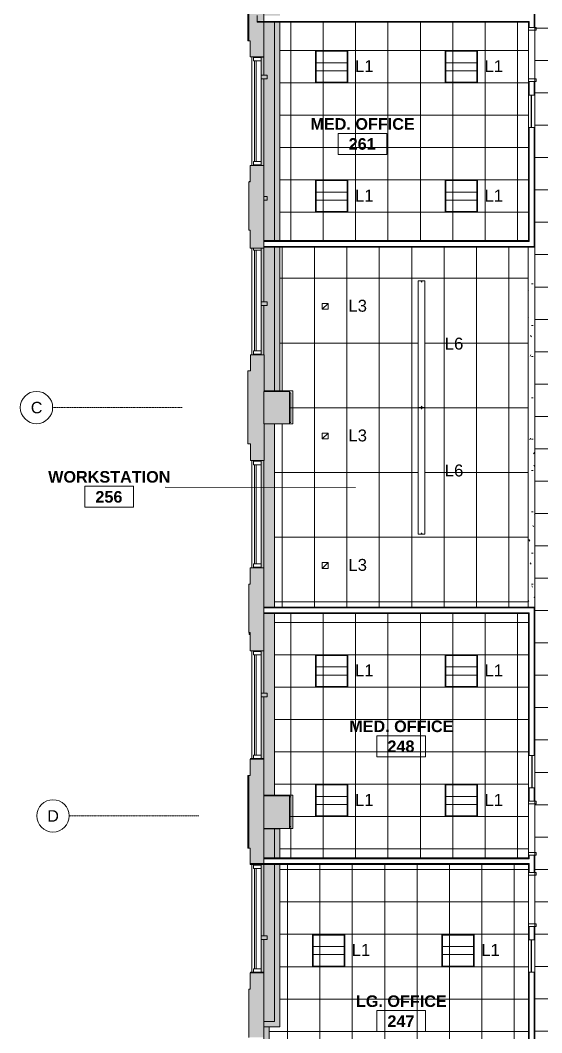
# Model space of a CAD drawing. Header units: inches. Extents: x -24 to 3083, y 122 to 13691.
# Drawn here: x 389 to 776, y 12508 to 13259 of the extents above; entities that cross this region are included whole.
import ezdxf

# ---------------------------------------------------------------- set-up
doc = ezdxf.new("R2010")
doc.units = ezdxf.units.IN
doc.header["$MEASUREMENT"] = 0
doc.linetypes.add('X2$0$Grid Line 1_2_', pattern=[0.875, 0.5, -0.125, 0.125, -0.125])
for name, color, linetype, lineweight in [('X2$0$A-AREA-IDEN', 2, 'Continuous', 9), ('X2$0$A-CLNG', 13, 'Continuous', 13), ('X2$0$A-CLNG-PATT', 13, 'Continuous', 13), ('X2$0$A-Cols-Extr', 7, 'Continuous', 9), ('X2$0$A-DETL-GENF', 92, 'Continuous', 9), ('X2$0$A-DOOR', 31, 'Continuous', 13), ('X2$0$A-DOOR-FRAM', 31, 'Continuous', 20), ('X2$0$A-GLAZ', 151, 'Continuous', 13), ('X2$0$A-WALL', 113, 'Continuous', 13), ('X2$0$A-Wall-Extr', 7, 'Continuous', 9), ('X2$0$A-WALL-PATT', 111, 'Continuous', 13), ('X2$0$E-ELEC-FIXT', 91, 'Continuous', 9), ('X2$0$E-LITE-EQPM', 33, 'Continuous', 9), ('X2$0$E-LITE-EQPM-IDEN', 33, 'Continuous', 9), ('X2$0$I-WALL', 2, 'Continuous', 9), ('X2$0$Plaza America_Tower 1_2nd Floor -REVIT_dwg', 8, 'Continuous', 9), ('X2$0$S-COLS', 52, 'Continuous', 13), ('X2$0$S-GRID', 1, 'Continuous', 9), ('X2$0$S-GRID-IDEN', 1, 'Continuous', 9)]:
    doc.layers.add(name, color=color, linetype=linetype, lineweight=lineweight)
doc.styles.add('X2$0$Arial_3', font='arial.ttf', dxfattribs={"height": 8.851796})
doc.styles.add('X2$0$Swis721 Lt BT', font='swissl.ttf', dxfattribs={"height": 8.514638})
doc.styles.add('X2$0$Swis721 Lt BT_B', font='', dxfattribs={"height": 8.583975})
doc.styles.get('X2$0$Swis721 Lt BT_B').set_extended_font_data('Swis721 Lt BT', bold=True)
pattern_1 = [(0, (0, 0), (30.72, 7.68), [1.267, -21.773, 1.267, -21.773, -122.88]), (0, (0, 0), (30.72, 7.68), [-46.08, 1.267, -44.813, 1.267, -21.773, -53.76]), (0, (0, 0), (30.72, 7.68), [-115.2, 1.267, -14.093, 1.267, -37.133]), (120, (11.52, 3.84), (-22.011075, 22.7643004), [1.267, -21.773, 1.267, -21.773, -122.88]), (120, (11.52, 3.84), (-22.011075, 22.7643004), [-46.08, 1.267, -44.813, 1.267, -21.773, -53.76]), (120, (11.52, 3.84), (-22.011075, 22.7643004), [-115.2, 1.267, -14.093, 1.267, -37.133]), (240, (15.36, 19.2), (-8.708925, -30.4443004), [1.267, -21.773, 1.267, -21.773, -122.88]), (240, (15.36, 19.2), (-8.708925, -30.4443004), [-46.08, 1.267, -44.813, 1.267, -21.773, -53.76]), (240, (15.36, 19.2), (-8.708925, -30.4443004), [-115.2, 1.267, -14.093, 1.267, -37.133])]
pattern_2 = [(0, (0, 0), (15.36, 3.84), [1.267, -10.253, 1.267, -10.253, -61.44]), (0, (0, 0), (15.36, 3.84), [-23.04, 1.267, -21.773, 1.267, -10.253, -26.88]), (0, (0, 0), (15.36, 3.84), [-57.6, 1.267, -6.413, 1.267, -17.933]), (120, (5.76, 1.92), (-11.00553755, 11.3821502), [1.267, -10.253, 1.267, -10.253, -61.44]), (120, (5.76, 1.92), (-11.00553755, 11.3821502), [-23.04, 1.267, -21.773, 1.267, -10.253, -26.88]), (120, (5.76, 1.92), (-11.00553755, 11.3821502), [-57.6, 1.267, -6.413, 1.267, -17.933]), (240, (7.68, 9.6), (-4.35446245, -15.2221502), [1.267, -10.253, 1.267, -10.253, -61.44]), (240, (7.68, 9.6), (-4.35446245, -15.2221502), [-23.04, 1.267, -21.773, 1.267, -10.253, -26.88]), (240, (7.68, 9.6), (-4.35446245, -15.2221502), [-57.6, 1.267, -6.413, 1.267, -17.933])]

# ---------------------------------------------------------------- blocks, each defined once
blk = doc.blocks.new('X2$0$PS - Duplex - Duplex-4172790-FIRST FLOOR')
at = {"layer": 'X2$0$E-ELEC-FIXT'}
for p, q in [((1.375, 2.25), (-1.375, 2.25)), ((-1.375, 2.25), (-1.375, -2.25)), ((1.375, -2.25), (1.375, 2.25)), ((-1.375, -2.25), (1.375, -2.25))]:
    blk.add_line(p, q, dxfattribs=at)
blk = doc.blocks.new('X2$0$PS - Duplex - Duplex-V2-FIRST FLOOR')
at = {"layer": 'X2$0$E-ELEC-FIXT'}
for p, q in [((1.38, 2.25), (-1.37, 2.25)), ((-1.37, 2.25), (-1.37, -0.27)), ((1.38, -0.29), (1.38, 2.25))]:
    blk.add_line(p, q, dxfattribs=at)
blk = doc.blocks.new('X2$0$Plaza America_Tower 1_2nd Floor -REVIT_dwg-5250115-FIRST FLOOR')
at = {"layer": 'X2$0$A-Cols-Extr', "color": 253}
for p, q in [((25511.57, 12984.42), (25532.81, 12984.42)), ((25530.35, 12983.07), (25531.32, 12983.07)), ((25530.35, 12661.26), (25531.32, 12661.26)), ((25530.35, 12659.92), (25532.81, 12659.92))]:
    blk.add_line(p, q, dxfattribs=at)
at = {"layer": 'X2$0$A-Cols-Extr', "color": 253, "flags": 128}
for points in [[(25532.81, 12984.42), (25532.81, 12959.92), (25530.35, 12959.92)], [(25531.32, 12983.07), (25531.32, 12961.07), (25530.35, 12961.07)], [(25532.81, 12659.92), (25532.81, 12684.42), (25511.32, 12684.42), (25511.32, 12659.92)], [(25531.32, 12661.26), (25531.32, 12683.26), (25530.35, 12683.26)]]:
    blk.add_lwpolyline(points, dxfattribs=at)
at = {"layer": 'X2$0$A-GLAZ', "color": 253, "lineweight": 9}
for p, q in [((25502.57, 13151.67), (25502.57, 13232.17)), ((25504.57, 13154.67), (25504.57, 13229.17)), ((25505.57, 13154.67), (25505.57, 13229.17)), ((25511.32, 13218.54), (25511.32, 13232.17)), ((25511.32, 13151.67), (25511.32, 13215.79)), ((25511.32, 13091.67), (25511.32, 13050.54)), ((25502.57, 13011.17), (25502.57, 13090.17)), ((25504.57, 13014.17), (25504.57, 13088.67)), ((25505.57, 13014.17), (25505.57, 13088.67)), ((25511.32, 13047.79), (25511.32, 13011.17)), ((25502.57, 12853.17), (25502.57, 12932.67)), ((25504.57, 12856.17), (25504.57, 12929.67)), ((25505.57, 12856.17), (25505.57, 12929.67)), ((25511.32, 12853.17), (25511.32, 12932.67)), ((25509.32, 12853.67), (25509.32, 12856.17)), ((25511.32, 12791.67), (25511.32, 12760.18)), ((25504.57, 12788.67), (25504.57, 12714.17)), ((25505.57, 12788.67), (25505.57, 12714.17)), ((25511.32, 12757.43), (25511.32, 12711.17)), ((25502.57, 12633.17), (25502.57, 12553.17)), ((25504.57, 12630.17), (25504.57, 12555.67)), ((25505.57, 12630.17), (25505.57, 12555.67))]:
    blk.add_line(p, q, dxfattribs=at)
at = {"layer": 'X2$0$A-GLAZ', "color": 253, "lineweight": 9, "flags": 128}
for points in [[(25503.82, 13231.67), (25509.32, 13231.67), (25509.32, 13229.17), (25503.82, 13229.17)], [(25503.82, 13154.67), (25503.82, 13152.17), (25509.32, 13152.17), (25509.32, 13154.67)], [(25503.82, 13014.17), (25503.82, 13011.67), (25509.32, 13011.67), (25509.32, 13014.17)], [(25503.82, 12929.67), (25509.32, 12929.67), (25509.32, 12932.17), (25503.82, 12932.17)], [(25503.82, 12791.17), (25509.32, 12791.17), (25509.32, 12788.67), (25503.82, 12788.67)], [(25503.82, 12630.17), (25509.32, 12630.17), (25509.32, 12632.67), (25503.82, 12632.67)]]:
    blk.add_lwpolyline(points, close=True, dxfattribs=at)
for points in [[(25509.32, 13090.17), (25509.32, 13088.67), (25503.82, 13088.67), (25503.82, 13090.17)], [(25503.82, 12853.67), (25503.82, 12856.17), (25509.32, 12856.17), (25509.32, 12853.67), (25503.82, 12853.67), (25503.82, 12856.17)], [(25502.57, 12791.67), (25502.57, 12711.67), (25511.32, 12711.67)], [(25509.32, 12711.67), (25509.32, 12714.17), (25503.82, 12714.17), (25503.82, 12711.67)], [(25501.57, 12633.17), (25511.4, 12633.17), (25511.4, 12580.18)], [(25511.4, 12577.43), (25511.4, 12553.17), (25501.66, 12553.17)], [(25509.32, 12553.17), (25509.32, 12555.67), (25503.82, 12555.67), (25503.82, 12553.17)]]:
    blk.add_lwpolyline(points, dxfattribs=at)
at = {"layer": 'X2$0$A-Wall-Extr', "color": 253}
for p, q in [((25511.32, 13151.67), (25511.32, 13128.54)), ((25511.32, 13151.67), (25511.32, 13128.54)), ((25511.32, 13125.79), (25511.32, 13091.67)), ((25511.32, 13125.79), (25511.32, 13091.67)), ((25511.32, 12791.67), (25511.32, 12853.17)), ((25511.32, 12711.17), (25511.32, 12633.17)), ((25501.57, 12633.79), (25501.57, 12633.17)), ((25501.58, 12553.17), (25501.58, 12552.83)), ((25511.32, 12492.67), (25511.32, 12552.67))]:
    blk.add_line(p, q, dxfattribs=at)
at = {"layer": 'X2$0$A-Wall-Extr', "color": 253, "flags": 128}
for points in [[(25500.32, 13244.17), (25499.57, 13244.17), (25499.57, 13337.17), (25501.32, 13337.17)], [(25500.32, 13244.17), (25499.57, 13244.17), (25499.57, 13337.17), (25501.32, 13337.17)], [(25500.58, 13139.51), (25500.58, 13139.67), (25501.32, 13139.67)], [(25501.32, 13139.67), (25500.58, 13139.67), (25500.58, 13139.51)], [(25511.57, 12984.42), (25532.81, 12984.42), (25532.81, 12959.92), (25530.35, 12959.92)], [(25501.32, 12803.67), (25500.57, 12803.67), (25500.57, 12805.17)], [(25500.57, 12805.17), (25500.57, 12804.67), (25501.32, 12804.67)], [(25501.57, 12711.67), (25511.32, 12711.67), (25511.32, 12684.42), (25532.81, 12684.42), (25532.81, 12659.92), (25530.35, 12659.92)], [(25501.57, 12711.33), (25501.57, 12711.67), (25511.32, 12711.67)], [(25500.32, 12699.17), (25499.57, 12699.17), (25499.57, 12645.17), (25500.32, 12645.17)], [(25500.32, 12645.17), (25499.57, 12645.17), (25499.57, 12699.17), (25500.32, 12699.17)], [(25511.32, 12659.92), (25511.4, 12633.17), (25501.57, 12633.17), (25501.57, 12633.79)], [(25511.32, 12552.83), (25511.32, 12553.17), (25501.58, 12553.17)]]:
    blk.add_lwpolyline(points, dxfattribs=at)
blk = doc.blocks.new('X2$0$Single Flush - OTJ_SOLIDFLUSH_ALUM-4900275-FIRST FLOOR')
at = {"layer": 'X2$0$A-DOOR-FRAM'}
for p, q in [((-20, 3.3125), (-20, -2.4375)), ((-20, 3.3125), (-18, 3.3125)), ((-18, 3.3125), (-18, -2.4375)), ((18.000004, 3.3125), (18.000004, -2.4375)), ((18.000004, 3.3125), (20.000004, 3.3125)), ((20.000004, 3.3125), (20.000004, -2.4375)), ((-20, -2.4375), (-18, -2.4375)), ((18.000004, -2.4375), (20.000004, -2.4375))]:
    blk.add_line(p, q, dxfattribs=at)
blk = doc.blocks.new('X2$0$Single Flush - OTJ_SOLIDFLUSH_ALUM-4900816-FIRST FLOOR')
at = {"layer": 'X2$0$A-DOOR-FRAM'}
for p, q in [((-20, -3.3125), (-20, 2.4375)), ((-20, 2.4375), (-18, 2.4375)), ((-18, -3.3125), (-18, 2.4375)), ((18.000004, -3.3125), (18.000004, 2.4375)), ((18.000004, 2.4375), (20.000004, 2.4375)), ((20.000004, -3.3125), (20.000004, 2.4375)), ((-20, -3.3125), (-18, -3.3125)), ((18.000004, -3.3125), (20.000004, -3.3125))]:
    blk.add_line(p, q, dxfattribs=at)
blk = doc.blocks.new('X2$0$Frameless opening with glazing - 24_ x 96_-4900874-FIRST FLOOR')
at = {"layer": 'X2$0$A-GLAZ', "lineweight": 30}
blk.add_line((-13.5, 0.0625), (10.5, 0.0625), dxfattribs=at)
blk = doc.blocks.new('X2$0$L-Ceiling Light - Linear Box - 2_x2_-4960925-FIRST FLOOR')
at = {"layer": 'X2$0$E-LITE-EQPM'}
for p, q in [((-12, -12), (-12, 12)), ((-12, 12), (12, 12)), ((-12, -12), (-12, 12)), ((-12, 12), (12, 12)), ((-11.5, -11.5), (-11.5, 11.5)), ((-11.5, 11.5), (11.5, 11.5)), ((11.5, 11.5), (-11.5, 11.5)), ((-11.5, 11.5), (-11.5, -11.5)), ((11.5, 11.5), (11.5, -11.5)), ((11.5, -11.5), (11.5, 11.5)), ((12, 12), (12, -12)), ((12, 12), (12, -12)), ((-12, 3), (12, 3)), ((-12, -3), (12, -3)), ((12, -12), (-12, -12)), ((12, -12), (-12, -12)), ((11.5, -11.5), (-11.5, -11.5)), ((-11.5, -11.5), (11.5, -11.5))]:
    blk.add_line(p, q, dxfattribs=at)
blk = doc.blocks.new('X2$0$Concrete-Rectangular-Column - 19 X 24-5195709-FIRST FLOOR')
at = {"layer": 'X2$0$S-COLS', "lineweight": 9}
blk.add_hatch(color=7, dxfattribs=at).paths.add_polyline_path([(-5.74, -12), (9.5, -12), (9.5, 12), (-9.5, 12), (-9.5, -12)], flags=0)
at = {"layer": 'X2$0$S-COLS', "color": 8, "lineweight": 20}
for p, q in [((-9.5, 12), (9.5, 12)), ((-9.5, -12), (-9.5, 12)), ((9.5, 12), (9.5, -12)), ((9.5, -12), (-9.5, -12))]:
    blk.add_line(p, q, dxfattribs=at)
blk = doc.blocks.new('X2$0$Lighting-Pendant-Axis-Beam6-Flush-Direct-Acrylic - Lighting-Pendant-Axis-Beam6-Flush-Direct-Acrylic  8_ LENGTH-5206772-FIRST FLOOR')
at = {"layer": 'X2$0$A-DETL-GENF'}
for p, q in [((46.9375, 2.515625), (-46.9375, 2.515625)), ((-46.9375, 2.515625), (-46.9375, -2.515625)), ((-46.9375, 2.515625), (46.9375, 2.515625)), ((-46.9375, -2.515625), (-46.9375, 2.515625)), ((46.9375, -2.515625), (46.9375, 2.515625)), ((46.9375, 2.515625), (46.9375, -2.515625)), ((-46.9375, -2.515625), (46.9375, -2.515625)), ((46.9375, -2.515625), (-46.9375, -2.515625))]:
    blk.add_line(p, q, dxfattribs=at)
for centre in [(-46.3125, 0), (46.3125, 0)]:
    blk.add_circle(centre, 0.25, dxfattribs=at)
blk = doc.blocks.new('X2$0$L-Recessed Square Downlight - 4_-4552743-FIRST FLOOR')
at = {"layer": 'X2$0$E-LITE-EQPM'}
for p, q in [((-2.1875, -2.1875), (-2.1875, 2.1875)), ((-2.1875, 2.1875), (2.1875, 2.1875)), ((-2.1875, 2.1875), (2.1875, -2.1875)), ((2.1875, 2.1875), (2.1875, -2.1875)), ((2.1875, -2.1875), (-2.1875, -2.1875))]:
    blk.add_line(p, q, dxfattribs=at)
blk = doc.blocks.new('X2$0$Grid - Grid Head - Circle-50561-FIRST FLOOR')
at = {"layer": 'X2$0$S-GRID-IDEN'}
blk.add_circle((0, 0), 0.125, dxfattribs=at)
blk = doc.blocks.new('X2$0$Room Tag - Room Name and Number-3379422-FIRST FLOOR')
at = {"layer": 'X2$0$A-AREA-IDEN'}
for p, q in [((-0.1881, -0.1636), (-0.1881, -0.0018)), ((-0.1881, -0.0018), (0.1869, -0.0018)), ((0.1869, -0.0018), (-0.1881, -0.0018)), ((-0.1881, -0.0018), (-0.1881, -0.1636)), ((0.1869, -0.0018), (0.1869, -0.1636)), ((0.1869, -0.1636), (0.1869, -0.0018)), ((0.1869, -0.1636), (-0.1881, -0.1636)), ((-0.1881, -0.1636), (0.1869, -0.1636))]:
    blk.add_line(p, q, dxfattribs=at)
blk = doc.blocks.new('X2')
at = {"layer": 'X2$0$A-CLNG-PATT'}
h = blk.add_hatch(dxfattribs=at)
h.set_pattern_fill('FP2_63', color=256, style=0, pattern_type=2)
h.set_pattern_definition(pattern_2)
h.paths.add_polyline_path([(25516.23, 12516.67), (25519.32, 12516.67), (25519.32, 12633.17), (25509.32, 12633.17), (25509.32, 12552.83), (25511.32, 12552.83), (25511.32, 12516.67), (25515.32, 12516.67)], flags=0)
h.paths.add_polyline_path([(25517.7, 12638.04), (25519.32, 12638.04), (25519.32, 12659.67), (25511.32, 12659.67), (25511.32, 12638.04), (25512.79, 12638.04)], flags=0)
h.paths.add_polyline_path([(25519.32, 12683.92), (25519.32, 12819.17), (25511.32, 12819.17), (25511.32, 12791.67), (25509.32, 12791.67), (25509.32, 12711.33), (25511.32, 12711.33), (25511.35, 12683.92)], flags=0)
h.paths.add_polyline_path([(25511.32, 12824.04), (25519.32, 12824.04), (25519.32, 12959.92), (25511.57, 12959.92), (25511.57, 12932.67), (25509.32, 12932.67), (25509.32, 12853.17), (25511.32, 12853.17), (25511.32, 12841.01)], flags=0)
h.paths.add_polyline_path([(25511.66, 12983.92), (25519.32, 12983.92), (25519.32, 13090.98), (25511.32, 13090.98), (25511.32, 13090.17), (25509.32, 13090.17), (25509.32, 13011.17), (25511.57, 13011.17), (25511.57, 12983.92)], flags=0)
h.paths.add_polyline_path([(27892.05, 12992.42), (27892.05, 13011.17), (27894.3, 13011.17), (27894.3, 13091.67), (27892.32, 13091.67), (27892.32, 13151.67), (27894.3, 13151.67), (27894.3, 13232.1), (27892.3, 13232.1), (27892.29, 13232.17), (27892.05, 13232.17), (27892.05, 13278.35), (27887.82, 13278.35), (27887.82, 13096.69), (27892.22, 13096.69), (27892.22, 13091.81), (27887.82, 13091.81), (27887.82, 13091.42), (27884.3, 13091.42), (27884.3, 12992.42)], flags=0)
h.paths.add_polyline_path([(25511.32, 13095.86), (25519.32, 13095.86), (25519.32, 13257.86), (25511.32, 13257.86), (25511.31, 13231.92), (25509.31, 13231.92), (25509.31, 13151.67), (25511.32, 13151.67), (25511.32, 13103.67)], flags=0)
h.paths.add_polyline_path([(25516.56, 13262.73), (25519.32, 13262.73), (25519.32, 13278.92), (25511.32, 13278.92), (25511.32, 13262.73)], flags=0)
h.paths.add_polyline_path([(25512, 13312.42), (25519.32, 13312.42), (25519.32, 13497.18), (25511.66, 13497.18), (25511.66, 13489.91), (25509.32, 13489.91), (25509.32, 13349.17), (25511.32, 13349.17), (25511.32, 13312.42)], flags=0)
h.paths.add_polyline_path([(27891.31, 13312.42), (27892.05, 13312.42), (27892.05, 13324.8), (27884.05, 13324.8), (27884.05, 13312.42), (27887.82, 13312.42)], flags=0)
h.paths.add_polyline_path([(27884.05, 13329.68), (27892.05, 13329.68), (27892.05, 13349.17), (27894.3, 13349.17), (27894.3, 13493.82), (27892.31, 13493.82), (27892.31, 13501.82), (27884.05, 13501.82), (27884.05, 13337.17)], flags=0)
h.paths.add_polyline_path([(27052.47, 13520.67), (27052.47, 13529.17), (27031.81, 13529.17), (27031.81, 13531.16), (26951.31, 13531.16), (26951.31, 13528.91), (26942.99, 13528.91), (26942.99, 13520.67), (27032.56, 13520.67)], flags=0)
h.paths.add_polyline_path([(26938.12, 13520.67), (26938.12, 13528.91), (26932.47, 13528.91), (26932.47, 13520.67)], flags=0)
h.paths.add_polyline_path([(27072.47, 13521.17), (27189.84, 13521.17), (27189.84, 13531.12), (27091.81, 13531.12), (27091.81, 13529.17), (27071.47, 13529.17), (27071.47, 13521.17)], flags=0)
h.paths.add_polyline_path([(27863.08, 13521.17), (27863.08, 13529.17), (27857.06, 13529.17), (27857.06, 13531.16), (27712.31, 13531.16), (27712.31, 13529.17), (27652.31, 13529.17), (27652.31, 13531.16), (27569.42, 13531.16), (27569.42, 13529.17), (27551.47, 13529.17), (27551.47, 13521.17), (27669.59, 13521.17), (27669.59, 13529.16), (27674.47, 13529.16), (27674.47, 13521.17), (27727.85, 13521.17)], flags=0)
h.paths.add_polyline_path([(27315.49, 13521.17), (27326.99, 13521.17), (27326.99, 13529.16), (27315.49, 13529.16)], flags=0)
h.paths.add_polyline_path([(27206.38, 13521.17), (27290.99, 13521.17), (27290.99, 13529.16), (27271.81, 13529.17), (27271.81, 13531.12), (27194.72, 13531.12), (27194.72, 13521.17)], flags=0)
h.paths.add_polyline_path([(27331.86, 13521.17), (27479.37, 13521.17), (27479.37, 13530.55), (27484.24, 13530.55), (27484.24, 13521.17), (27532.47, 13521.17), (27532.47, 13529.16), (27511.81, 13529.17), (27511.81, 13531.16), (27331.86, 13531.16), (27331.86, 13521.84)], flags=0)
h.paths.add_polyline_path([(26522.06, 13521.17), (26522.06, 13529.16), (26452.31, 13529.17), (26452.31, 13531.16), (26371.82, 13531.16), (26371.82, 13529.17), (26351.64, 13529.17), (26351.64, 13521.17), (26512.46, 13521.17)], flags=0)
h.paths.add_polyline_path([(26311.82, 13521.17), (26328.39, 13521.17), (26328.39, 13529.16), (26311.82, 13529.17), (26311.82, 13531.16), (26131.82, 13531.16), (26131.82, 13529.17), (26111.64, 13529.17), (26111.64, 13521.17), (26163.45, 13521.17)], flags=0)
h.paths.add_polyline_path([(25641.98, 13521.17), (25692.32, 13521.17), (25692.32, 13531.17), (25547.57, 13531.17), (25547.57, 13529.17), (25540.29, 13529.17), (25540.29, 13521.17)], flags=0)
h.paths.add_polyline_path([(25697.19, 13521.17), (25852.3, 13521.17), (25852.3, 13529.17), (25831.82, 13529.17), (25831.82, 13531.16), (25752.32, 13531.16), (25752.32, 13529.17), (25697.19, 13529.17), (25697.19, 13528.92)], flags=0)
h.paths.add_polyline_path([(25871.3, 13521.17), (25990.13, 13521.17), (25990.13, 13531.16), (25891.82, 13531.16), (25891.82, 13529.17), (25871.3, 13529.17), (25871.3, 13528.94)], flags=0)
h.paths.add_polyline_path([(25995.01, 13521.17), (26092.64, 13521.17), (26092.64, 13529.17), (26071.82, 13529.17), (26071.82, 13531.16), (25995.01, 13531.16), (25995.01, 13526.1)], flags=0)
h.paths.add_polyline_path([(25547.57, 13529.17), (25547.57, 13529.17), (25641.98, 13529.17)], flags=0)
h = blk.add_hatch(dxfattribs=at)
h.set_pattern_fill('FP2_63', color=256, style=0, pattern_type=2)
h.set_pattern_definition(pattern_2)
h.paths.add_polyline_path([(25515.32, 12512.67), (25523.32, 12512.67), (25523.32, 12633.17), (25519.32, 12633.17), (25519.32, 12516.67), (25511.32, 12516.67), (25511.32, 12512.67)], flags=0)
h.paths.add_polyline_path([(25519.32, 12638.04), (25523.32, 12638.04), (25523.32, 12659.67), (25519.32, 12659.67)], flags=0)
h.paths.add_polyline_path([(25523.32, 12983.92), (25523.32, 13090.98), (25519.32, 13090.98), (25519.32, 12983.92)], flags=0)
h.paths.add_polyline_path([(27880.3, 12992.42), (27884.3, 12992.42), (27884.3, 13091.42), (27880.3, 13091.42), (27880.3, 13030.43)], flags=0)
h.paths.add_polyline_path([(25519.32, 13095.86), (25523.32, 13095.86), (25523.32, 13257.86), (25519.32, 13257.86), (25519.32, 13148.41)], flags=0)
h.paths.add_polyline_path([(25523.32, 13262.73), (25523.32, 13278.92), (25519.32, 13278.92), (25519.32, 13262.73), (25523.1, 13262.73)], flags=0)
h.paths.add_polyline_path([(25523.32, 13312.42), (25523.32, 13497.18), (25519.32, 13497.18), (25519.32, 13312.42)], flags=0)
h.paths.add_polyline_path([(27884.05, 13312.42), (27884.05, 13324.8), (27880.05, 13324.8), (27880.05, 13312.42)], flags=0)
h.paths.add_polyline_path([(27880.42, 13329.68), (27884.05, 13329.68), (27884.05, 13501.82), (27880.05, 13501.82), (27880.05, 13329.68)], flags=0)
h.paths.add_polyline_path([(27032.56, 13517.17), (27052.47, 13517.17), (27052.47, 13520.67), (26942.99, 13520.67), (26942.99, 13517.17), (27031.81, 13517.17)], flags=0)
h.paths.add_polyline_path([(27479.37, 13517.17), (27479.37, 13521.17), (27331.86, 13521.17), (27331.86, 13517.17), (27380.2, 13517.17)], flags=0)
h.paths.add_polyline_path([(27072.47, 13517.17), (27189.84, 13517.17), (27189.84, 13521.17), (27071.47, 13521.17), (27071.47, 13517.17)], flags=0)
h.paths.add_polyline_path([(27674.47, 13517.17), (27863.08, 13517.17), (27863.08, 13521.17), (27674.47, 13521.17), (27674.47, 13518.75)], flags=0)
h.paths.add_polyline_path([(27515.12, 13517.17), (27532.47, 13517.17), (27532.47, 13521.17), (27484.24, 13521.17), (27484.24, 13517.17), (27511.81, 13517.17)], flags=0)
h.paths.add_polyline_path([(26932.47, 13517.17), (26938.12, 13517.17), (26938.12, 13520.67), (26932.47, 13520.67), (26932.47, 13528.91), (26928.47, 13528.91), (26928.47, 13517.17)], flags=0)
h.paths.add_polyline_path([(27194.72, 13517.17), (27290.99, 13517.17), (27290.99, 13521.17), (27194.72, 13521.17), (27194.72, 13519.41)], flags=0)
h.paths.add_polyline_path([(27551.47, 13517.17), (27669.59, 13517.17), (27669.59, 13521.17), (27551.47, 13521.17)], flags=0)
h.paths.add_polyline_path([(27326.99, 13517.17), (27326.99, 13521.17), (27315.49, 13521.17), (27315.49, 13517.17)], flags=0)
h.paths.add_polyline_path([(26328.39, 13517.17), (26328.39, 13521.17), (26111.64, 13521.17), (26111.64, 13517.17), (26311.82, 13517.17)], flags=0)
h.paths.add_polyline_path([(26522.06, 13517.17), (26522.06, 13521.17), (26351.64, 13521.17), (26351.64, 13517.17), (26452.31, 13517.17)], flags=0)
h.paths.add_polyline_path([(25692.32, 13517.17), (25692.32, 13521.17), (25540.29, 13521.17), (25540.29, 13517.17), (25641.98, 13517.17)], flags=0)
h.paths.add_polyline_path([(25697.19, 13517.17), (25852.3, 13517.17), (25852.3, 13521.17), (25697.19, 13521.17), (25697.19, 13519.16)], flags=0)
h.paths.add_polyline_path([(25990.13, 13517.17), (25990.13, 13521.17), (25871.3, 13521.17), (25871.3, 13517.17), (25989.63, 13517.17)], flags=0)
h.paths.add_polyline_path([(26071.82, 13517.17), (26092.64, 13517.17), (26092.64, 13521.17), (25995.01, 13521.17), (25995.01, 13517.17)], flags=0)
h = blk.add_hatch(dxfattribs=at)
h.set_pattern_fill('FP2_73', color=256, style=0, pattern_type=2)
h.set_pattern_definition([(0, (26592.307, 13061.43), (0, -24), []), (270, (26592.307, 13061.43), (-24, -1e-15), [])])
h.paths.add_polyline_path([(25723.63, 12447.98), (25768.07, 12447.98), (25768.07, 13255.29), (26343.35, 13255.29), (26343.35, 13255.48), (26472.06, 13255.48), (26472.06, 13324.11), (25712.26, 13324.11), (25712.26, 12447.98)], flags=0)
h = blk.add_hatch(dxfattribs=at)
h.set_pattern_fill('FP2_52', color=256, style=0, pattern_type=2)
h.set_pattern_definition([(180, (25621.728, 13188.856), (3e-15, 24), []), (90, (25621.728, 13188.856), (24, -1e-15), [])])
h.paths.add_polyline_path([(25641.98, 13095.86), (25707.38, 13095.86), (25707.38, 13257.86), (25523.32, 13257.86), (25523.32, 13095.86), (25530.35, 13095.86)], flags=0)
h = blk.add_hatch(dxfattribs=at)
h.set_pattern_fill('FP2_55', color=256, style=0, pattern_type=2)
h.set_pattern_definition([(90, (25663.29, 12971.88), (24, -1e-15), []), (0, (25663.29, 12971.88), (0, -48), [])])
h.paths.add_polyline_path([(25519.32, 12824.04), (25707.26, 12824.04), (25707.26, 13090.98), (25523.32, 13090.98), (25523.32, 12983.92), (25530.35, 12983.92), (25530.35, 12959.92), (25519.32, 12959.92), (25519.32, 12951.74)], flags=0)
h.paths.add_polyline_path([(25630.78, 12878.01), (25625.75, 12878.01), (25625.75, 12971.88), (25630.78, 12971.88), (25630.78, 12882.78)], flags=0)
h.paths.add_polyline_path([(25630.78, 12972.11), (25625.75, 12972.11), (25625.75, 13065.98), (25630.78, 13065.98), (25630.78, 13030.43)], flags=0)
h = blk.add_hatch(dxfattribs=at)
h.set_pattern_fill('FP2_1', color=256, style=0, pattern_type=2)
h.set_pattern_definition(pattern_1)
h.paths.add_polyline_path([(25711.63, 12824.04), (25712.26, 12824.04), (25712.26, 13090.98), (25707.26, 13090.98), (25707.26, 12824.04), (25707.38, 12824.04)], flags=0)
h = blk.add_hatch(dxfattribs=at)
h.set_pattern_fill('FP2_63', color=256, style=0, pattern_type=2)
h.set_pattern_definition(pattern_2)
h.paths.add_polyline_path([(25691.32, 12113.17), (25691.32, 12115.17), (25694.33, 12115.17), (25694.33, 12119.17), (25540.29, 12119.17), (25540.31, 12115.17), (25546.57, 12115.17), (25546.57, 12113.17), (25641.98, 12113.17)], flags=0)
h.paths.add_polyline_path([(27572.06, 12113.17), (27652.06, 12113.17), (27652.06, 12120.17), (27551.48, 12120.17), (27551.48, 12116.17), (27572.06, 12116.17)], flags=0)
h.paths.add_polyline_path([(27727.85, 12113.17), (27857.06, 12113.17), (27857.06, 12116.17), (27863.43, 12116.17), (27863.43, 12120.17), (27712.06, 12120.17), (27712.06, 12113.17)], flags=0)
h.paths.add_polyline_path([(25902.15, 12113.17), (26071.82, 12113.17), (26071.82, 12115.17), (26092.64, 12115.17), (26092.64, 12119.17), (25871.64, 12119.17), (25871.64, 12115.17), (25891.98, 12115.17), (25891.98, 12113.17), (25892.28, 12113.17)], flags=0)
h.paths.add_polyline_path([(26371.98, 12113.17), (26451.31, 12113.17), (26451.31, 12116.42), (26456.31, 12116.42), (26456.31, 12119.17), (26351.64, 12119.17), (26351.64, 12115.17), (26371.98, 12115.17)], flags=0)
h.paths.add_polyline_path([(27031.65, 12113.17), (27031.65, 12116.17), (27052.47, 12116.17), (27052.47, 12120.17), (26946.47, 12120.17), (26946.47, 12116.23), (26951.31, 12116.23), (26951.31, 12113.17), (26954.78, 12113.17)], flags=0)
h.paths.add_polyline_path([(25751.48, 12113.17), (25831.82, 12113.17), (25831.82, 12115.17), (25852.64, 12115.17), (25852.64, 12119.17), (25751.48, 12119.17), (25751.48, 12115.17)], flags=0)
h.paths.add_polyline_path([(26160.01, 12113.17), (26311.82, 12113.17), (26311.82, 12115.17), (26332.64, 12115.17), (26332.64, 12119.17), (26164.26, 12119.17), (26164.26, 12113.24), (26159.38, 12113.24), (26159.38, 12119.17), (26111.64, 12119.17), (26111.64, 12115.17), (26131.98, 12115.17), (26131.98, 12113.17), (26159.38, 12113.17)], flags=0)
h.paths.add_polyline_path([(27271.65, 12113.21), (27271.65, 12116.17), (27292.23, 12116.17), (27292.2, 12120.17), (27194.18, 12120.17), (27194.18, 12113.28), (27189.3, 12113.28), (27189.3, 12120.17), (27087.81, 12120.17), (27087.81, 12116.17), (27091.81, 12116.17), (27091.81, 12113.21), (27206.38, 12113.21)], flags=0)
h.paths.add_polyline_path([(27380.2, 12113.21), (27516.01, 12113.21), (27516.01, 12120.17), (27311.23, 12120.17), (27311.23, 12116.17), (27331.81, 12116.17), (27331.81, 12113.21)], flags=0)
h.paths.add_polyline_path([(27707.81, 12116.17), (27707.81, 12120.17), (27656.31, 12120.17), (27656.31, 12116.17), (27698.4, 12116.17)], flags=0)
h.paths.add_polyline_path([(27524.06, 12116.17), (27532.48, 12116.17), (27532.48, 12120.17), (27520.26, 12120.17), (27520.26, 12116.17)], flags=0)
h.paths.add_polyline_path([(27082.93, 12116.17), (27082.93, 12120.17), (27071.47, 12120.17), (27071.47, 12116.17), (27079.65, 12116.17)], flags=0)
h.paths.add_polyline_path([(27892.05, 12141.26), (27892.05, 12150.42), (27894.55, 12150.42), (27894.55, 12295.1), (27892.3, 12295.1), (27892.3, 12337.45), (27888.3, 12337.45), (27888.3, 12141.26), (27892.04, 12141.26)], flags=0)
h.paths.add_polyline_path([(25515.38, 12141.56), (25515.38, 12341.92), (25511.32, 12341.92), (25511.31, 12295.17), (25509.06, 12295.17), (25509.06, 12150.42), (25511.38, 12150.42), (25511.38, 12141.56)], flags=0)
h.paths.add_polyline_path([(27888.08, 12365.35), (27892.31, 12365.35), (27892.32, 12412.17), (27894.57, 12412.17), (27894.57, 12492.67), (27892.32, 12492.67), (27892.32, 12552.67), (27894.3, 12552.67), (27894.3, 12633.17), (27892.05, 12633.17), (27892.02, 12641.67), (27888.05, 12641.67), (27888.05, 12365.35)], flags=0)
h.paths.add_polyline_path([(25511.32, 12365.92), (25515.32, 12365.92), (25515.32, 12403.92), (25511.32, 12403.92), (25511.32, 12385.92)], flags=0)
h.paths.add_polyline_path([(25511.32, 12408.79), (25515.32, 12408.79), (25515.32, 12512.67), (25511.32, 12512.67), (25511.31, 12492.67), (25509.32, 12492.67), (25509.32, 12412.17), (25511.32, 12412.17), (25511.32, 12408.79)], flags=0)
h.paths.add_polyline_path([(27888.05, 12688.92), (27892.05, 12688.92), (27892.05, 12711.17), (27894.18, 12711.17), (27894.18, 12791.83), (27892.3, 12791.83), (27892.3, 12844.17), (27888.05, 12844.17), (27888.05, 12689.78)], flags=0)
h.paths.add_polyline_path([(27892.21, 12849.04), (27892.3, 12849.04), (27892.32, 12852.67), (27894.3, 12852.67), (27894.3, 12933.17), (27892.05, 12933.17), (27892.05, 12959.85), (27888.05, 12959.85), (27888.05, 12849.04), (27888.31, 12849.04)], flags=0)
h = blk.add_hatch(dxfattribs=at)
h.set_pattern_fill('FP2_54', color=256, style=0, pattern_type=2)
h.set_pattern_definition([(0, (25621.728, 12716.606), (0, -24), []), (270, (25621.728, 12716.606), (-24, -1e-15), [])])
h.paths.add_polyline_path([(25641.98, 12638.04), (25707.38, 12638.04), (25707.38, 12819.17), (25519.32, 12819.17), (25519.32, 12683.92), (25530.35, 12683.92), (25530.35, 12659.92), (25523.32, 12659.92), (25523.32, 12638.04), (25555.07, 12638.04)], flags=0)
h = blk.add_hatch(dxfattribs=at)
h.set_pattern_fill('FP2_53', color=256, style=0, pattern_type=2)
h.set_pattern_definition([(270, (25619.32, 12509.293), (-24, -1e-15), []), (180, (25619.32, 12509.293), (3e-15, 24), [])])
h.paths.add_polyline_path([(25533.38, 12408.79), (25707.38, 12408.79), (25707.38, 12633.17), (25523.32, 12633.17), (25523.32, 12512.67), (25515.32, 12512.67), (25515.32, 12408.79)], flags=0)
at = {"layer": 'X2$0$A-WALL-PATT', "lineweight": 9}
for points in [[(25506.32, 13244.01), (25511.32, 13244.01), (25511.31, 13258.48), (25506.32, 13258.48), (25511.32, 13259.26), (25511.32, 13337.01), (25500.32, 13337.01), (25500.32, 13244.01), (25501.32, 13244.01)], [(25501.32, 13232.17), (25511.32, 13232.17), (25511.31, 13244.01), (25501.32, 13244.01)], [(25501.32, 13139.51), (25511.32, 13139.51), (25511.31, 13151.67), (25501.32, 13151.67), (25501.32, 13148.41)], [(25511.32, 13103.67), (25511.32, 13139.51), (25500.32, 13139.51), (25500.32, 13103.67), (25501.32, 13103.67)], [(25511.32, 13090.17), (25511.32, 13103.67), (25501.32, 13103.67), (25501.32, 13090.17), (25509.32, 13090.17)], [(25501.57, 12999.17), (25511.57, 12999.17), (25511.57, 13011.17), (25501.57, 13011.17)], [(25511.32, 12945.17), (25511.57, 12945.17), (25511.57, 12959.92), (25511.35, 12959.92), (25511.35, 12983.92), (25511.57, 12983.92), (25511.57, 12999.17), (25499.57, 12999.17), (25499.57, 12945.17), (25501.57, 12945.17)], [(25511.32, 12932.67), (25511.57, 12932.67), (25511.57, 12945.17), (25501.57, 12945.17), (25501.57, 12932.67), (25509.32, 12932.67)], [(25501.32, 12841.01), (25511.32, 12841.01), (25511.32, 12853.17), (25501.32, 12853.17)], [(25511.32, 12805.17), (25511.32, 12841.01), (25500.32, 12841.01), (25500.32, 12805.17), (25507.72, 12805.17)], [(25511.32, 12791.67), (25511.32, 12805.17), (25501.32, 12805.17), (25501.32, 12791.67), (25509.32, 12791.67)], [(25501.32, 12699.17), (25511.32, 12699.17), (25511.32, 12711.33), (25501.32, 12711.33)], [(25511.32, 12645.17), (25511.32, 12699.17), (25500.32, 12699.17), (25500.32, 12645.17), (25501.32, 12645.17)], [(25511.32, 12633.79), (25511.32, 12645.17), (25501.32, 12645.17), (25501.32, 12633.79)], [(25511.32, 12540.67), (25511.31, 12552.83), (25501.32, 12552.83), (25501.32, 12540.67), (25511.31, 12540.67)], [(25500.32, 12504.83), (25511.32, 12504.83), (25511.31, 12540.67), (25500.32, 12540.67), (25500.32, 12512.67)]]:
    blk.add_hatch(color=7, dxfattribs=at).paths.add_polyline_path(points, flags=0)
h = blk.add_hatch(dxfattribs=at)
h.set_pattern_fill('FP2_1', color=256, style=0, pattern_type=2)
h.set_pattern_definition(pattern_1)
h.paths.add_polyline_path([(25707.38, 13095.86), (25708.01, 13095.86), (25708.01, 13179.86), (25707.38, 13179.86), (25707.38, 13148.41)], flags=0)
h.paths.add_polyline_path([(25707.38, 13203.86), (25708.01, 13203.86), (25708.01, 13213.86), (25707.38, 13213.86)], flags=0)
h.paths.add_polyline_path([(25708.01, 13253.86), (25708.01, 13258.48), (25707.38, 13258.48), (25707.38, 13253.86)], flags=0)
h.paths.add_polyline_path([(25707.54, 13262.11), (25708.01, 13262.11), (25708.01, 13267.23), (25707.38, 13267.23), (25707.38, 13262.11)], flags=0)
h.paths.add_polyline_path([(25707.38, 13306.23), (25708.01, 13306.25), (25708.01, 13324.11), (25707.38, 13324.11), (25707.38, 13306.97)], flags=0)
h = blk.add_hatch(dxfattribs=at)
h.set_pattern_fill('FP2_1', color=256, style=0, pattern_type=2)
h.set_pattern_definition(pattern_1)
h.paths.add_polyline_path([(25712.26, 13091.61), (25712.26, 13179.86), (25711.63, 13179.86), (25711.63, 13091.61)], flags=0)
h.paths.add_polyline_path([(25712.26, 13203.86), (25712.26, 13213.86), (25711.63, 13213.86), (25711.63, 13203.86)], flags=0)
h.paths.add_polyline_path([(25712.26, 13253.86), (25712.26, 13267.23), (25711.63, 13267.23), (25711.63, 13253.86)], flags=0)
h.paths.add_polyline_path([(25712.26, 13306.23), (25712.26, 13324.11), (25711.63, 13324.11), (25711.63, 13306.23)], flags=0)
h = blk.add_hatch(dxfattribs=at)
h.set_pattern_fill('FP2_1', color=256, style=0, pattern_type=2)
h.set_pattern_definition(pattern_1)
h.paths.add_polyline_path([(25523.03, 13257.86), (25707.38, 13257.86), (25707.38, 13258.48), (25511.32, 13258.48), (25511.32, 13257.86), (25519.32, 13257.86)], flags=0)
h = blk.add_hatch(dxfattribs=at)
h.set_pattern_fill('FP2_1', color=256, style=0, pattern_type=2)
h.set_pattern_definition(pattern_1)
h.paths.add_polyline_path([(25707.26, 13095.23), (25708.01, 13095.23), (25708.01, 13095.86), (25511.32, 13095.86), (25511.32, 13095.23), (25641.98, 13095.23)], flags=0)
h = blk.add_hatch(dxfattribs=at)
h.set_pattern_fill('FP2_1', color=256, style=0, pattern_type=2)
h.set_pattern_definition(pattern_1)
h.paths.add_polyline_path([(25707.26, 13090.98), (25712.26, 13090.98), (25712.26, 13091.61), (25511.32, 13091.61), (25511.32, 13090.98), (25641.98, 13090.98)], flags=0)
h = blk.add_hatch(dxfattribs=at)
h.set_pattern_fill('FP2_1', color=256, style=0, pattern_type=2)
h.set_pattern_definition(pattern_1)
h.paths.add_polyline_path([(25712.26, 12823.42), (25712.26, 12824.04), (25511.32, 12824.04), (25511.32, 12823.42), (25711.78, 12823.42)], flags=0)
h = blk.add_hatch(dxfattribs=at)
h.set_pattern_fill('FP2_1', color=256, style=0, pattern_type=2)
h.set_pattern_definition(pattern_1)
h.paths.add_polyline_path([(25712.26, 12403.92), (25712.26, 12404.54), (25711.63, 12404.54), (25711.63, 12403.92)], flags=0)
h.paths.add_polyline_path([(25711.63, 12408.17), (25712.26, 12408.17), (25712.26, 12443.73), (25711.63, 12443.73), (25711.63, 12408.25)], flags=0)
h.paths.add_polyline_path([(25711.63, 12447.36), (25712.26, 12447.36), (25712.26, 12553.11), (25711.63, 12553.11), (25711.63, 12447.98)], flags=0)
h.paths.add_polyline_path([(25711.63, 12577.11), (25712.26, 12577.11), (25712.26, 12587.11), (25711.63, 12587.11)], flags=0)
h.paths.add_polyline_path([(25712.26, 12627.11), (25712.26, 12639.98), (25711.63, 12639.98), (25711.63, 12627.11)], flags=0)
h.paths.add_polyline_path([(25712.26, 12679.98), (25712.26, 12689.98), (25711.63, 12689.98), (25711.63, 12679.98)], flags=0)
h.paths.add_polyline_path([(25711.63, 12713.98), (25712.26, 12713.98), (25712.26, 12823.42), (25711.63, 12823.42), (25711.63, 12794.48)], flags=0)
h = blk.add_hatch(dxfattribs=at)
h.set_pattern_fill('FP2_1', color=256, style=0, pattern_type=2)
h.set_pattern_definition(pattern_1)
h.paths.add_polyline_path([(25530.35, 12819.17), (25708.01, 12819.17), (25708.01, 12819.79), (25511.32, 12819.79), (25511.32, 12819.17), (25519.32, 12819.17)], flags=0)
h = blk.add_hatch(dxfattribs=at)
h.set_pattern_fill('FP2_1', color=256, style=0, pattern_type=2)
h.set_pattern_definition(pattern_1)
h.paths.add_polyline_path([(25707.38, 12408.17), (25708.01, 12408.18), (25708.01, 12553.11), (25707.38, 12553.11), (25707.38, 12408.79)], flags=0)
h.paths.add_polyline_path([(25708.01, 12577.11), (25708.01, 12587.11), (25707.38, 12587.11), (25707.38, 12577.11)], flags=0)
h.paths.add_polyline_path([(25708.01, 12627.11), (25708.01, 12633.79), (25707.38, 12633.79), (25707.38, 12627.11)], flags=0)
h.paths.add_polyline_path([(25708.01, 12637.42), (25708.01, 12639.98), (25707.38, 12639.98), (25707.38, 12637.42)], flags=0)
h.paths.add_polyline_path([(25708.01, 12679.98), (25708.01, 12689.98), (25707.38, 12689.98), (25707.38, 12679.98)], flags=0)
h.paths.add_polyline_path([(25708.01, 12713.98), (25708.01, 12819.17), (25707.38, 12819.17), (25707.38, 12713.98)], flags=0)
h = blk.add_hatch(dxfattribs=at)
h.set_pattern_fill('FP2_1', color=256, style=0, pattern_type=2)
h.set_pattern_definition(pattern_1)
h.paths.add_polyline_path([(25706.43, 12633.17), (25707.38, 12633.17), (25707.38, 12633.79), (25501.32, 12633.79), (25501.32, 12633.17), (25641.98, 12633.17)], flags=0)
h = blk.add_hatch(dxfattribs=at)
h.set_pattern_fill('FP2_1', color=256, style=0, pattern_type=2)
h.set_pattern_definition(pattern_1)
h.paths.add_polyline_path([(25517.65, 12637.42), (25707.38, 12637.42), (25707.38, 12638.04), (25511.32, 12638.04), (25511.32, 12637.42), (25512.6, 12637.42)], flags=0)
at = {"layer": 'X2$0$A-AREA-IDEN'}
blk.add_line((25579.3, 12912.65), (25438.18, 12912.93), dxfattribs=at)
at = {"layer": 'X2$0$A-CLNG'}
for p, q in [((25519.32, 13095.86), (25519.32, 13257.86)), ((25523.32, 13095.86), (25523.32, 13257.86)), ((25509.31, 13151.67), (25509.31, 13231.92)), ((25509.31, 13231.92), (25511.31, 13231.92)), ((25511.31, 13231.92), (25511.31, 13232.17)), ((25519.32, 12983.92), (25519.32, 13090.98)), ((25523.32, 12983.92), (25523.32, 13090.98)), ((25707.26, 13090.98), (25707.26, 12824.04)), ((25712.26, 13090.98), (25712.26, 12824.04)), ((25509.32, 13011.17), (25509.32, 13090.17)), ((25519.32, 12824.04), (25519.32, 12959.92)), ((25509.32, 12853.17), (25509.32, 12932.67)), ((25519.32, 12683.92), (25519.32, 12819.17)), ((25509.32, 12711.33), (25509.32, 12791.67)), ((25511.32, 12659.67), (25523.32, 12659.67)), ((25519.32, 12638.04), (25519.32, 12659.67)), ((25523.32, 12638.04), (25523.32, 12659.92)), ((25509.32, 12552.83), (25509.32, 12633.17)), ((25519.32, 12516.67), (25519.32, 12633.17)), ((25523.32, 12512.67), (25523.32, 12633.17)), ((25511.32, 12516.67), (25519.32, 12516.67)), ((25511.32, 12512.67), (25523.32, 12512.67)), ((25515.32, 12408.79), (25515.32, 12512.67))]:
    blk.add_line(p, q, dxfattribs=at)
at = {"layer": 'X2$0$A-WALL', "color": 8, "lineweight": 20}
for p, q in [((25500.32, 13244.01), (25500.32, 13337.01)), ((25511.32, 13308.42), (25511.32, 13232.17)), ((25501.32, 13244.01), (25500.32, 13244.01)), ((25501.32, 13232.17), (25501.32, 13244.01)), ((25511.32, 13232.17), (25501.32, 13232.17)), ((25501.32, 13139.51), (25501.32, 13151.67)), ((25501.32, 13151.67), (25511.32, 13151.67)), ((25511.32, 13151.67), (25511.32, 13095.86)), ((25500.32, 13103.67), (25500.32, 13139.51)), ((25500.32, 13139.51), (25501.32, 13139.51)), ((25501.32, 13103.67), (25500.32, 13103.67)), ((25501.32, 13090.17), (25501.32, 13103.67)), ((25511.32, 13090.98), (25511.32, 13090.17)), ((25511.32, 13090.17), (25501.32, 13090.17)), ((25501.57, 12999.17), (25501.57, 13011.17)), ((25501.57, 13011.17), (25511.57, 13011.17)), ((25511.57, 13011.17), (25511.57, 12983.92)), ((25499.57, 12945.17), (25499.57, 12999.17)), ((25499.57, 12999.17), (25501.57, 12999.17)), ((25511.57, 12959.92), (25511.57, 12932.67)), ((25501.57, 12945.17), (25499.57, 12945.17)), ((25501.57, 12932.67), (25501.57, 12945.17)), ((25511.57, 12932.67), (25501.57, 12932.67)), ((25501.32, 12841.01), (25501.32, 12853.17)), ((25501.32, 12853.17), (25511.32, 12853.17)), ((25511.32, 12853.17), (25511.32, 12824.04)), ((25500.32, 12805.17), (25500.32, 12841.01)), ((25500.32, 12841.01), (25501.32, 12841.01)), ((25511.32, 12819.17), (25511.32, 12791.67)), ((25501.32, 12805.17), (25500.32, 12805.17)), ((25501.32, 12791.67), (25501.32, 12805.17)), ((25511.32, 12791.67), (25501.32, 12791.67)), ((25501.32, 12699.17), (25501.32, 12711.33)), ((25501.32, 12711.33), (25511.32, 12711.33)), ((25511.32, 12711.33), (25511.32, 12638.04)), ((25500.32, 12645.17), (25500.32, 12699.17)), ((25500.32, 12699.17), (25501.32, 12699.17)), ((25501.32, 12645.17), (25500.32, 12645.17)), ((25501.32, 12633.17), (25501.32, 12645.17)), ((25511.32, 12633.17), (25501.32, 12633.17)), ((25501.32, 12540.67), (25501.32, 12552.83)), ((25501.32, 12552.83), (25511.32, 12552.83)), ((25511.32, 12552.83), (25511.32, 12492.67)), ((25500.32, 12504.83), (25500.32, 12540.67)), ((25500.32, 12540.67), (25501.32, 12540.67))]:
    blk.add_line(p, q, dxfattribs=at)
at = {"layer": 'X2$0$A-WALL'}
for p, q in [((25711.63, 13267.23), (25711.63, 13253.86)), ((25506.32, 13258.48), (25708.01, 13258.48)), ((25708.01, 13258.48), (25708.01, 13253.86)), ((25708.01, 13213.86), (25708.01, 13203.86)), ((25711.63, 13213.86), (25711.63, 13203.86)), ((25708.01, 13179.86), (25708.01, 13095.23)), ((25711.63, 13179.86), (25711.63, 13091.61)), ((25511.32, 13090.98), (25511.32, 13095.86)), ((25708.01, 13095.23), (25511.32, 13095.23)), ((25711.63, 13091.61), (25511.32, 13091.61)), ((25511.32, 12819.17), (25511.32, 12824.04)), ((25511.32, 12823.42), (25711.63, 12823.42)), ((25711.63, 12823.42), (25711.63, 12713.98)), ((25511.32, 12819.79), (25708.01, 12819.79)), ((25708.01, 12819.79), (25708.01, 12713.98)), ((25708.01, 12689.98), (25708.01, 12679.98)), ((25711.63, 12689.98), (25711.63, 12679.98)), ((25708.01, 12639.98), (25708.01, 12637.42)), ((25711.63, 12639.98), (25711.63, 12627.11)), ((25501.32, 12633.79), (25708.01, 12633.79)), ((25511.32, 12633.79), (25511.32, 12638.04)), ((25511.32, 12637.42), (25708.01, 12637.42)), ((25708.01, 12633.79), (25708.01, 12627.11)), ((25708.01, 12587.11), (25708.01, 12577.11)), ((25711.63, 12587.11), (25711.63, 12577.11)), ((25708.01, 12553.11), (25708.01, 12408.17)), ((25711.63, 12553.11), (25711.63, 12447.36))]:
    blk.add_line(p, q, dxfattribs=at)
at = {"layer": 'X2$0$I-WALL', "lineweight": 13}
for p, q in [((25712.26, 13267.23), (25712.26, 13253.86)), ((25506.32, 13257.86), (25506.32, 13262.73)), ((25707.38, 13257.86), (25506.32, 13257.86)), ((25707.38, 13253.86), (25707.38, 13257.86)), ((25712.26, 13253.86), (25707.38, 13253.86)), ((25707.38, 13203.86), (25707.38, 13213.86)), ((25707.38, 13213.86), (25712.26, 13213.86)), ((25712.26, 13213.86), (25712.26, 13203.86)), ((25712.26, 13203.86), (25707.38, 13203.86)), ((25707.38, 13095.86), (25707.38, 13179.86)), ((25707.38, 13179.86), (25712.26, 13179.86)), ((25712.26, 13179.86), (25712.26, 13090.98)), ((25511.32, 13095.86), (25707.38, 13095.86)), ((25712.26, 13090.98), (25511.32, 13090.98)), ((25511.32, 12824.04), (25712.26, 12824.04)), ((25712.26, 12824.04), (25712.26, 12713.98)), ((25707.38, 12819.17), (25511.32, 12819.17)), ((25707.38, 12713.98), (25707.38, 12819.17)), ((25712.26, 12713.98), (25707.38, 12713.98)), ((25707.38, 12679.98), (25707.38, 12689.98)), ((25707.38, 12689.98), (25712.26, 12689.98)), ((25712.26, 12689.98), (25712.26, 12679.98)), ((25712.26, 12679.98), (25707.38, 12679.98)), ((25707.38, 12638.04), (25707.38, 12639.98)), ((25707.38, 12639.98), (25712.26, 12639.98)), ((25712.26, 12639.98), (25712.26, 12627.11)), ((25511.32, 12638.04), (25707.38, 12638.04)), ((25707.38, 12633.17), (25511.32, 12633.17)), ((25707.38, 12627.11), (25707.38, 12633.17)), ((25712.26, 12627.11), (25707.38, 12627.11)), ((25707.38, 12577.11), (25707.38, 12587.11)), ((25707.38, 12587.11), (25712.26, 12587.11)), ((25712.26, 12587.11), (25712.26, 12577.11)), ((25712.26, 12577.11), (25707.38, 12577.11)), ((25707.38, 12408.79), (25707.38, 12553.11)), ((25707.38, 12553.11), (25712.26, 12553.11)), ((25712.26, 12553.11), (25712.26, 12447.98))]:
    blk.add_line(p, q, dxfattribs=at)
at = {"layer": 'X2$0$I-WALL'}
for p, q in [((25707.38, 13253.86), (25707.38, 13213.86)), ((25712.26, 13213.86), (25712.26, 13253.86)), ((25707.38, 13203.86), (25707.38, 13179.86)), ((25712.26, 13179.86), (25712.26, 13203.86)), ((25707.38, 12713.98), (25707.38, 12689.98)), ((25712.26, 12689.98), (25712.26, 12713.98)), ((25707.38, 12679.98), (25707.38, 12639.98)), ((25712.26, 12639.98), (25712.26, 12679.98)), ((25707.38, 12627.11), (25707.38, 12587.11)), ((25712.26, 12587.11), (25712.26, 12627.11)), ((25707.38, 12577.11), (25707.38, 12553.11)), ((25712.26, 12553.11), (25712.26, 12577.11))]:
    blk.add_line(p, q, dxfattribs=at)
at = {"layer": 'X2$0$S-GRID', "linetype": 'X2$0$Grid Line 1_2_'}
for p, q in [((25450.91, 12972.05), (25354.91, 12972.05)), ((25463.14, 12669.16), (25367.14, 12669.16))]:
    blk.add_line(p, q, dxfattribs=at)
at = {"layer": 'X2$0$A-AREA-IDEN', "xscale": 95.99999999999994, "yscale": 95.99999999999994, "zscale": 95.99999999999994}
for p in [(25584.52, 13175.56), (25396.85, 12913.79), (25613.24, 12728.76), (25613.24, 12524.87)]:
    blk.add_blockref('X2$0$Room Tag - Room Name and Number-3379422-FIRST FLOOR', p, dxfattribs=at)
at = {"layer": 'X2$0$A-DOOR'}
for name, p, rotation in [('X2$0$Single Flush - OTJ_SOLIDFLUSH_ALUM-4900816-FIRST FLOOR', (25709.82, 13233.86), 89.99999999999991), ('X2$0$Single Flush - OTJ_SOLIDFLUSH_ALUM-4900275-FIRST FLOOR', (25709.82, 12659.98), 269.9999999999999), ('X2$0$Single Flush - OTJ_SOLIDFLUSH_ALUM-4900816-FIRST FLOOR', (25709.82, 12607.11), 89.99999999999991)]:
    blk.add_blockref(name, p, dxfattribs=dict(at, rotation=rotation))
at = {"layer": 'X2$0$A-GLAZ'}
for p, rotation in [((25709.82, 13193.36), 89.99999999999991), ((25709.82, 12700.48), 269.9999999999999), ((25709.82, 12566.61), 89.99999999999991)]:
    blk.add_blockref('X2$0$Frameless opening with glazing - 24_ x 96_-4900874-FIRST FLOOR', p, dxfattribs=dict(at, rotation=rotation))
at = {"layer": 'X2$0$E-ELEC-FIXT', "extrusion": (0, 0, -1), "rotation": 90.26671950689473}
for name, p in [('X2$0$PS - Duplex - Duplex-4172790-FIRST FLOOR', (-25511.6, 13217.17)), ('X2$0$PS - Duplex - Duplex-V2-FIRST FLOOR', (-25511.6, 13127.17)), ('X2$0$PS - Duplex - Duplex-4172790-FIRST FLOOR', (-25511.6, 13049.17)), ('X2$0$PS - Duplex - Duplex-4172790-FIRST FLOOR', (-25511.6, 12758.81)), ('X2$0$PS - Duplex - Duplex-4172790-FIRST FLOOR', (-25511.6, 12578.81))]:
    blk.add_blockref(name, p, dxfattribs=at)
at = {"layer": 'X2$0$E-LITE-EQPM'}
for p in [(25561.73, 13224.86), (25657.73, 13224.86), (25561.73, 13128.86), (25657.73, 13128.86), (25561.73, 12776.61), (25657.73, 12776.61), (25561.73, 12680.61), (25657.73, 12680.61), (25559.32, 12569.29), (25655.32, 12569.29)]:
    blk.add_blockref('X2$0$L-Ceiling Light - Linear Box - 2_x2_-4960925-FIRST FLOOR', p, dxfattribs=at)
at = {"layer": 'X2$0$E-LITE-EQPM', "rotation": 269.9999999999766}
for p in [(25628.27, 13019.04), (25628.27, 12924.94)]:
    blk.add_blockref('X2$0$Lighting-Pendant-Axis-Beam6-Flush-Direct-Acrylic - Lighting-Pendant-Axis-Beam6-Flush-Direct-Acrylic  8_ LENGTH-5206772-FIRST FLOOR', p, dxfattribs=at)
at = {"layer": 'X2$0$E-LITE-EQPM', "extrusion": (0, 0, -1), "rotation": 180}
for p in [(-25556.89, 13047.13), (-25556.89, 12950.92), (-25556.89, 12854.92)]:
    blk.add_blockref('X2$0$L-Recessed Square Downlight - 4_-4552743-FIRST FLOOR', p, dxfattribs=at)
at = {"layer": 'X2$0$Plaza America_Tower 1_2nd Floor -REVIT_dwg', "color": 253}
blk.add_blockref('X2$0$Plaza America_Tower 1_2nd Floor -REVIT_dwg-5250115-FIRST FLOOR', (0, 0), dxfattribs=at)
at = {"layer": 'X2$0$S-COLS', "lineweight": 9}
for p in [(25520.85, 12971.92), (25520.85, 12671.92)]:
    blk.add_blockref('X2$0$Concrete-Rectangular-Column - 19 X 24-5195709-FIRST FLOOR', p, dxfattribs=at)
at = {"layer": 'X2$0$S-GRID-IDEN', "xscale": 95.99999999999994, "yscale": 95.99999999999994, "zscale": 95.99999999999994, "rotation": 89.99999999999982}
for p in [(25342.91, 12972.05), (25355.14, 12669.16)]:
    blk.add_blockref('X2$0$Grid - Grid Head - Circle-50561-FIRST FLOOR', p, dxfattribs=at)
at = {"layer": 'X2$0$A-AREA-IDEN', "char_height": 8.584, "attachment_point": 2, "line_spacing_factor": 0.998538, "style": 'X2$0$Swis721 Lt BT_B'}
for s, insert, width in [('MED. OFFICE', (25584.53, 13186.7), 87.804), ('261', (25584.24, 13171.87), 23.004), ('WORKSTATION', (25396.87, 12924.93), 99.144), ('256', (25396.58, 12910.1), 23.004), ('MED. OFFICE', (25613.25, 12739.9), 87.804), ('248', (25612.97, 12725.07), 23.004), ('LG. OFFICE', (25613.25, 12536.01), 75.708), ('247', (25612.97, 12521.18), 23.004)]:
    blk.add_mtext(s, dxfattribs=dict(at, insert=insert, width=width))
at = {"layer": 'X2$0$E-LITE-EQPM-IDEN', "char_height": 8.852, "width": 16.416, "attachment_point": 2, "line_spacing_factor": 0.938532, "style": 'X2$0$Arial_3'}
for s, insert in [('L1', (25585.76, 13229.71)), ('L1', (25681.76, 13229.71)), ('L1', (25585.76, 13133.71)), ('L1', (25681.76, 13133.71)), ('L3', (25580.92, 13051.98)), ('L6', (25652.3, 13023.89)), ('L3', (25580.92, 12955.77)), ('L6', (25652.3, 12929.79)), ('L3', (25580.92, 12859.77)), ('L1', (25585.76, 12781.46)), ('L1', (25681.76, 12781.46)), ('L1', (25585.76, 12685.46)), ('L1', (25681.76, 12685.46)), ('L1', (25583.35, 12574.14)), ('L1', (25679.35, 12574.14))]:
    blk.add_mtext(s, dxfattribs=dict(at, insert=insert))
at = {"layer": 'X2$0$S-GRID-IDEN', "char_height": 8.51, "width": 9.936, "attachment_point": 2, "line_spacing_factor": 1.00667, "style": 'X2$0$Swis721 Lt BT', "bg_fill": 3, "box_fill_scale": 1.25, "bg_fill_color": 0, "bg_fill_transparency": 0}
for s, insert in [('C', (25343.01, 12976.28)), ('D', (25355.24, 12673.38))]:
    blk.add_mtext(s, dxfattribs=dict(at, insert=insert))

msp = doc.modelspace()

# ---------------------------------------------------------------- block references
at = {"color": 253, "lineweight": 5}
msp.add_blockref('X2', (-24941.6, 0), dxfattribs=at)

doc.saveas('drawing.dxf')
